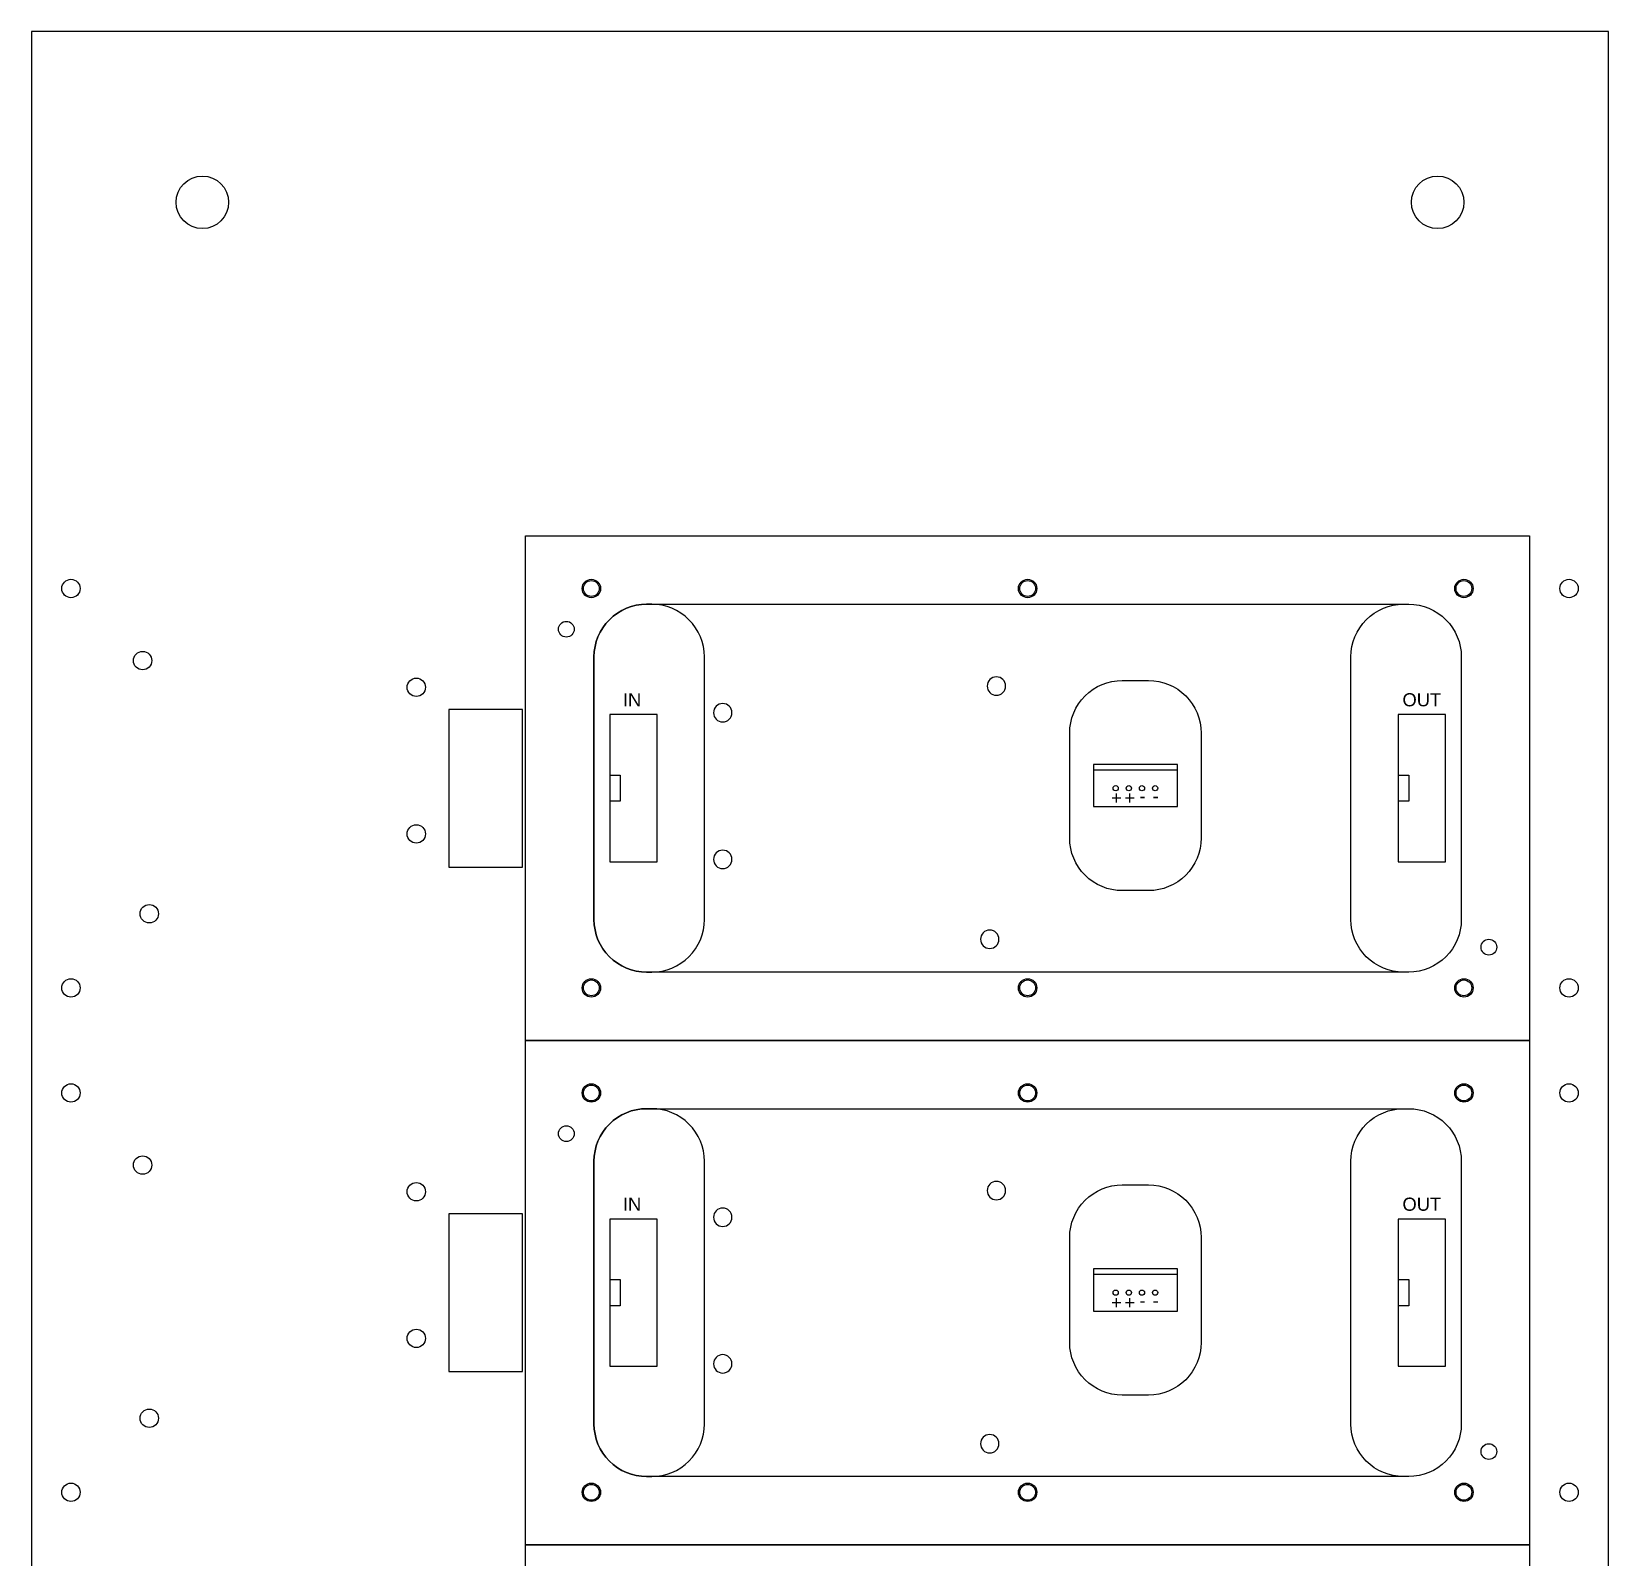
# Model space of a CAD drawing. Header units: millimetres. Extents: x -726 to 19, y -434 to 642.
# Drawn here: x -726.2 to -426.2, y 235.6 to 526 of the extents above; entities that cross this region are included whole.
import ezdxf

# ---------------------------------------------------------------- set-up
doc = ezdxf.new("R2010")
doc.units = ezdxf.units.MM
for name, color, linetype in [('matrice', 5, 'Continuous'), ('plaque', 6, 'Continuous'), ('plaque coupe fin', 1, 'Continuous')]:
    doc.layers.add(name, color=color, linetype=linetype)
doc.styles.get("Standard").update_dxf_attribs({"font": 'arial.ttf'})

# ---------------------------------------------------------------- blocks, each defined once
blk = doc.blocks.new('A$C602074626')
at = {"layer": 'plaque'}
for centre in [(20.13, 50.93), (72.2, 45.85), (72.2, 17.95), (21.4, 2.75)]:
    blk.add_circle(centre, 1.75, dxfattribs=at)

msp = doc.modelspace()

# ---------------------------------------------------------------- linework, layer by layer
at = {"layer": 'matrice'}
for p, q in [((-616.2, 384.5), (-614.2, 384.5)), ((-614.2, 384.5), (-614.2, 379.5)), ((-524.2, 385.5), (-508.2, 385.5)), ((-466.2, 384.5), (-464.2, 384.5)), ((-464.2, 384.5), (-464.2, 379.5)), ((-614.2, 379.5), (-616.2, 379.5)), ((-464.2, 379.5), (-466.2, 379.5)), ((-616.2, 288.5), (-614.2, 288.5)), ((-614.2, 288.5), (-614.2, 283.5)), ((-524.2, 289.5), (-508.2, 289.5)), ((-466.2, 288.5), (-464.2, 288.5)), ((-464.2, 288.5), (-464.2, 283.5)), ((-614.2, 283.5), (-616.2, 283.5)), ((-464.2, 283.5), (-466.2, 283.5))]:
    msp.add_line(p, q, dxfattribs=at)
for points in [[(-632.2, 334), (-632.2, 430), (-441.2, 430), (-441.2, 334)], [(-616.2, 396), (-616.2, 368), (-607.2, 368), (-607.2, 396)], [(-466.2, 396), (-466.2, 368), (-457.2, 368), (-457.2, 396)], [(-524.2, 386.5), (-524.2, 378.5), (-508.2, 378.5), (-508.2, 386.5)], [(-632.2, 238), (-632.2, 334), (-441.2, 334), (-441.2, 238)], [(-616.2, 300), (-616.2, 272), (-607.2, 272), (-607.2, 300)], [(-466.2, 300), (-466.2, 272), (-457.2, 272), (-457.2, 300)], [(-524.2, 290.5), (-524.2, 282.5), (-508.2, 282.5), (-508.2, 290.5)], [(-632.2, 142), (-632.2, 238), (-441.2, 238), (-441.2, 142)]]:
    msp.add_lwpolyline(points, close=True, dxfattribs=at)
for points in [[(-619.2, 357), (-619.2, 407, -0.414214), (-609.2, 417), (-464.2, 417, -0.414214), (-454.2, 407), (-454.2, 357, -0.414214), (-464.2, 347), (-609.2, 347, -0.414214)], [(-619.2, 261), (-619.2, 311, -0.414214), (-609.2, 321), (-464.2, 321, -0.414214), (-454.2, 311), (-454.2, 261, -0.414214), (-464.2, 251), (-609.2, 251, -0.414214)]]:
    msp.add_lwpolyline(points, format="xyb", close=True, dxfattribs=at)
for centre, radius in [((-619.7, 420), 1.5), ((-536.7, 420), 1.5), ((-453.7, 420), 1.5), ((-519.95, 382), 0.5), ((-517.45, 382), 0.5), ((-514.95, 382), 0.5), ((-512.45, 382), 0.5), ((-619.7, 344), 1.5), ((-536.7, 344), 1.5), ((-453.7, 344), 1.5), ((-619.7, 324), 1.5), ((-536.7, 324), 1.5), ((-453.7, 324), 1.5), ((-519.95, 286), 0.5), ((-517.45, 286), 0.5), ((-514.95, 286), 0.5), ((-512.45, 286), 0.5), ((-619.7, 248), 1.5), ((-536.7, 248), 1.5), ((-453.7, 248), 1.5)]:
    msp.add_circle(centre, radius, dxfattribs=at)
at = {"layer": 'plaque'}
for points in [[(-619.2, 407), (-619.2, 357, 0.414214), (-609.2, 347), (-608.2, 347, 0.414214), (-598.2, 357), (-598.2, 407, 0.414214), (-608.2, 417), (-609.2, 417, 0.414214)], [(-454.2, 407), (-454.2, 357, -0.414214), (-464.2, 347), (-465.2, 347, -0.414214), (-475.2, 357), (-475.2, 407, -0.414214), (-465.2, 417), (-464.2, 417, -0.414214)], [(-528.7, 372.5), (-528.7, 392.5, -0.414214), (-518.7, 402.5), (-513.7, 402.5, -0.414214), (-503.7, 392.5), (-503.7, 372.5, -0.414214), (-513.7, 362.5), (-518.7, 362.5, -0.414214)], [(-619.2, 311), (-619.2, 261, 0.414214), (-609.2, 251), (-608.2, 251, 0.414214), (-598.2, 261), (-598.2, 311, 0.414214), (-608.2, 321), (-609.2, 321, 0.414214)], [(-454.2, 311), (-454.2, 261, -0.414214), (-464.2, 251), (-465.2, 251, -0.414214), (-475.2, 261), (-475.2, 311, -0.414214), (-465.2, 321), (-464.2, 321, -0.414214)], [(-528.7, 276.5), (-528.7, 296.5, -0.414214), (-518.7, 306.5), (-513.7, 306.5, -0.414214), (-503.7, 296.5), (-503.7, 276.5, -0.414214), (-513.7, 266.5), (-518.7, 266.5, -0.414214)]]:
    msp.add_lwpolyline(points, format="xyb", close=True, dxfattribs=at)
for points in [[(-646.8, 397), (-646.8, 367), (-632.8, 367), (-632.8, 397)], [(-646.8, 301), (-646.8, 271), (-632.8, 271), (-632.8, 301)]]:
    msp.add_lwpolyline(points, close=True, dxfattribs=at)
for centre, radius in [((-693.7, 493.5), 5), ((-458.7, 493.5), 5), ((-718.7, 420), 1.75), ((-619.7, 420), 1.75), ((-536.7, 420), 1.75), ((-453.7, 420), 1.75), ((-433.7, 420), 1.75), ((-624.45, 412.25), 1.5), ((-448.95, 351.75), 1.5), ((-718.7, 344), 1.75), ((-619.7, 344), 1.75), ((-536.7, 344), 1.75), ((-453.7, 344), 1.75), ((-433.7, 344), 1.75), ((-718.7, 324), 1.75), ((-619.7, 324), 1.75), ((-536.7, 324), 1.75), ((-453.7, 324), 1.75), ((-433.7, 324), 1.75), ((-624.45, 316.25), 1.5), ((-448.95, 255.75), 1.5), ((-718.7, 248), 1.75), ((-619.7, 248), 1.75), ((-536.7, 248), 1.75), ((-453.7, 248), 1.75), ((-433.7, 248), 1.75)]:
    msp.add_circle(centre, radius, dxfattribs=at)
at = {"layer": 'plaque coupe fin'}
msp.add_lwpolyline([(-726.2, 526), (-726.2, 46), (-426.2, 46), (-426.2, 526)], close=True, dxfattribs=at)

# ---------------------------------------------------------------- block references
for p in [(-725.2, 355.35), (-725.2, 259.35)]:
    msp.add_blockref('A$C602074626', p, dxfattribs=at)
at = {"layer": 'plaque coupe fin', "xscale": -1}
for p in [(-522.5, 350.5), (-522.5, 254.5)]:
    msp.add_blockref('A$C602074626', p, dxfattribs=at)

# ---------------------------------------------------------------- texts
at = {"layer": 'matrice', "char_height": 2.5}
for s, insert, width, attachment_point in [('{IN}', (-610.21, 400.08), 9.3058, 3), ('{OUT}', (-458.02, 400.08), 9.3058, 3), ('{+}', (-520.83, 381.4), 8.6758, 1), ('{+}', (-518.28, 381.4), 8.6758, 1), ('{-}', (-515.43, 381.76), 8.6758, 1), ('{-}', (-512.93, 381.76), 8.6758, 1), ('{IN}', (-610.21, 304.08), 9.3058, 3), ('{OUT}', (-458.02, 304.08), 9.3058, 3), ('{+}', (-520.83, 285.4), 8.6758, 1), ('{+}', (-518.28, 285.4), 8.6758, 1), ('{-}', (-515.43, 285.76), 8.6758, 1), ('{-}', (-512.93, 285.76), 8.6758, 1)]:
    msp.add_mtext(s, dxfattribs=dict(at, insert=insert, width=width, attachment_point=attachment_point))

doc.saveas('drawing.dxf')
